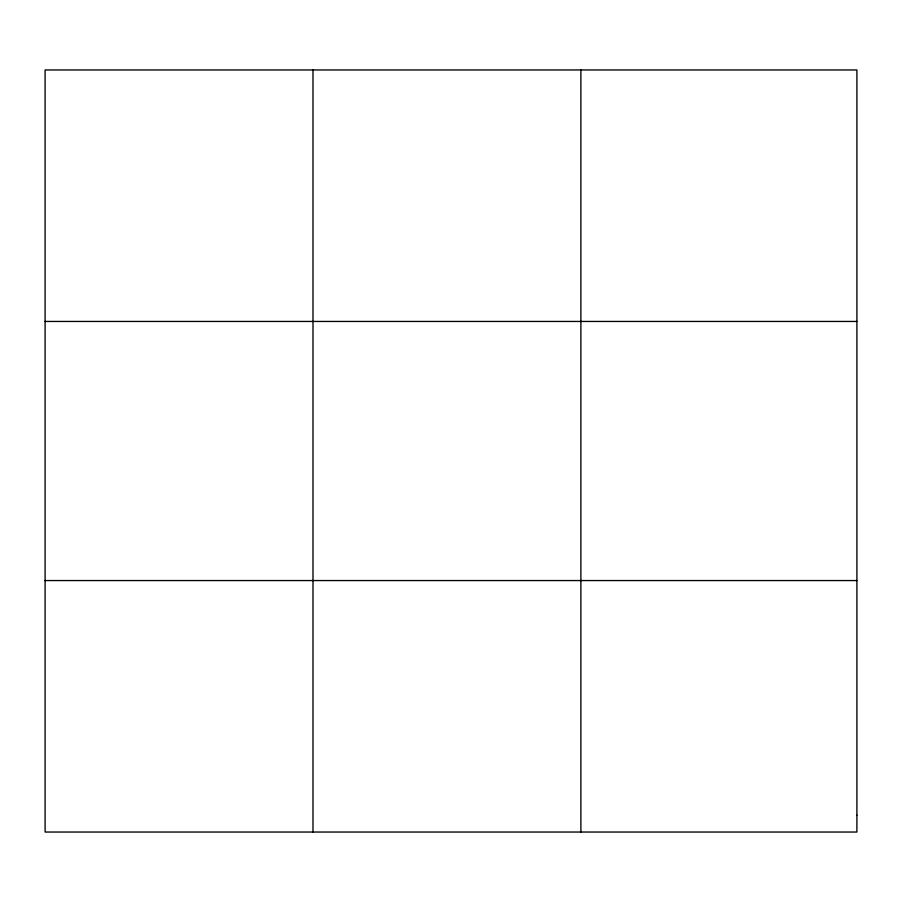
<?xml version="1.0" encoding="UTF-8"?>
<svg xmlns="http://www.w3.org/2000/svg" width="902" height="902" viewBox="0 0 902 902"><rect width="100%" height="100%" fill="white"/><g stroke="black" fill="none" stroke-linecap="round" stroke-linejoin="round"><path stroke-width="1.35" d="M312.994 832.039L312.994 69.961M580.888 832.039L580.888 69.961M45.1 321.45L856.9 321.45M45.1 580.55L856.9 580.55M856.9 815.273L856.9 832.039L45.1 832.039L45.1 69.961L856.9 69.961L856.9 815.273"/></g></svg>
